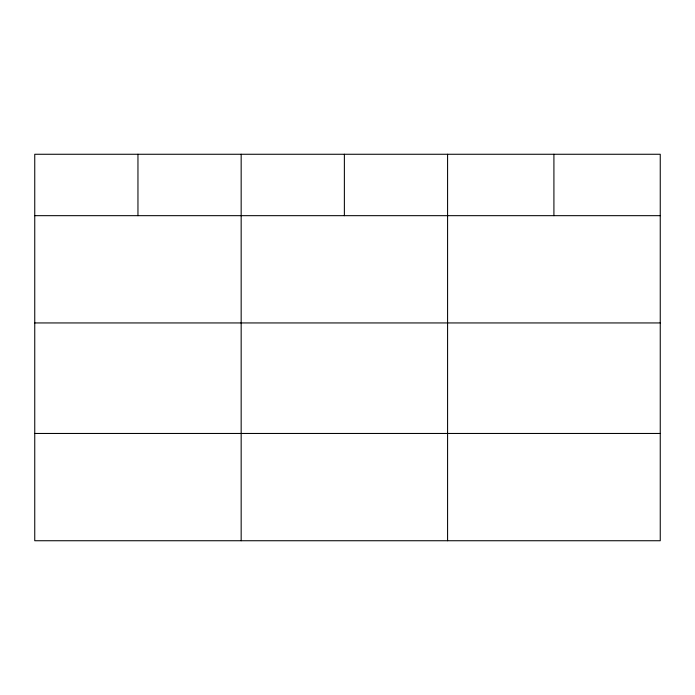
<?xml version="1.0" encoding="UTF-8"?>
<svg xmlns="http://www.w3.org/2000/svg" width="695" height="695" viewBox="0 0 695 695"><rect width="100%" height="100%" fill="white"/><g stroke="black" fill="none" stroke-linecap="round" stroke-linejoin="round"><path stroke-width="1.04" d="M660.25 322.94L660.25 154.264L34.75 154.264L34.75 540.736L660.25 540.736L660.25 322.94L34.75 322.94M34.75 215.667L660.25 215.667M34.75 433.463L660.25 433.463M553.915 154.264L553.915 215.667M447.58 154.264L447.58 540.736M344.373 154.264L344.373 215.667M241.165 154.264L241.165 540.736M137.958 154.264L137.958 215.667"/></g></svg>
